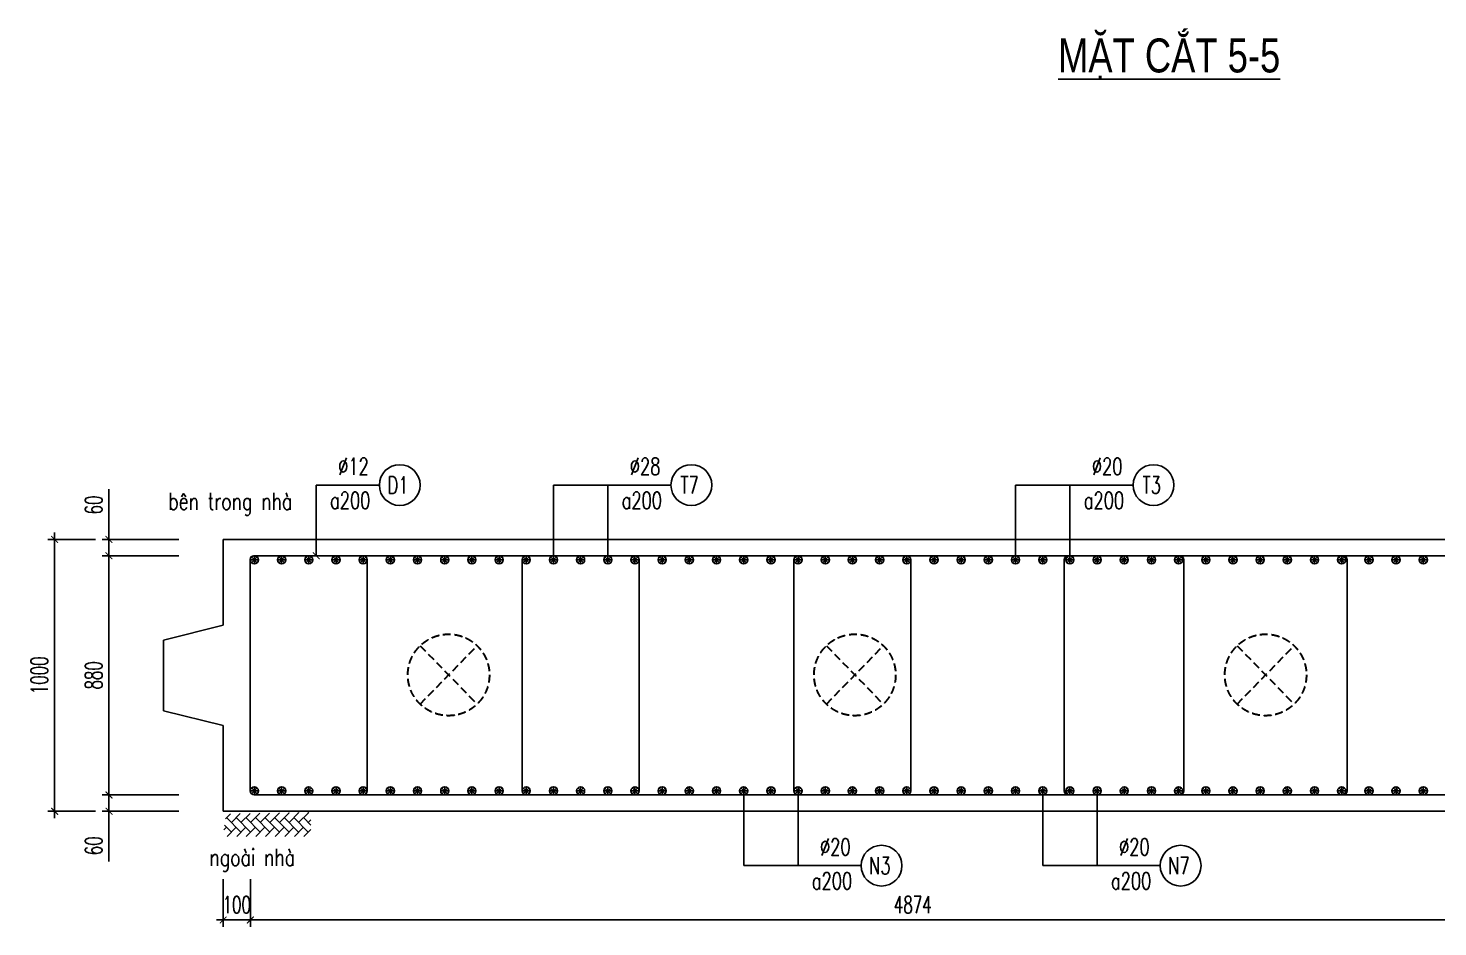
# Model space of a CAD drawing. Header units: millimetres. Extents: x -143483 to 1166745, y -1448440 to -1202244.
# Drawn here: x 1109439 to 1130182, y -1234223 to -1220999 of the extents above; entities that cross this region are included whole.
import ezdxf
from ezdxf.enums import TextEntityAlignment as Align

# ---------------------------------------------------------------- set-up
doc = ezdxf.new("R2010")
doc.units = ezdxf.units.MM
doc.header["$LTSCALE"] = 30
doc.header["$PDMODE"] = 3
doc.linetypes.add('DASHED', pattern=[19.05, 12.7, -6.35])
doc.layers.get('0').update_dxf_attribs({"lineweight": 9})
doc.layers.get('Defpoints').update_dxf_attribs({"lineweight": 9})
for name, color, linetype in [('ccu11-Cotthep', 9, 'Continuous'), ('ccu11-Dim', 8, 'Continuous'), ('ccu11-Hatch', 8, 'Continuous'), ('ccu11-Text', 31, 'Continuous'), ('ccu11-Thay', 7, 'Continuous'), ('ccu11-Thep', 4, 'Continuous'), ('ccu11-Thep doc', 4, 'Continuous'), ('ccu11-Thepdai', 6, 'Continuous'), ('Xref_ST_MBDV Cot vach 30.7.2022$0$Xref_ST_MBDV Cot vach 30.7.2022|Xref_ST_MBDV Cot vach 30.7.2022|Xref_ST_MBDV Cot vach 30.7.2022|Xref_ST_MBDV Cot vach 30.7.2022|ccu12-Thay', 7, 'Continuous')]:
    doc.layers.add(name, color=color, linetype=linetype)
doc.layers.add('ccu11-Khuat', color=9, linetype='DASHED', lineweight=30)
doc.layers.add('Vicom_thep doc', color=1, linetype='Continuous', lineweight=35)
doc.styles.add('ccu11-dim', font='vnsimli.shx', dxfattribs={"width": 0.65, "bigfont": 'bigfont.shx'})
doc.styles.add('ccu11-VnAvH-B', font='VHAVANB.TTF')
doc.styles.add('ccu11-vnsimli', font='vnsimli.shx', dxfattribs={"width": 0.8, "bigfont": 'vns.shx'})
doc.styles.add('ccu11-vnsimple', font='vnsimple.shx', dxfattribs={"bigfont": 'bigfont.shx'})
doc.styles.add('ccu11_simli', font='vnsimli.shx', dxfattribs={"width": 0.8})
doc.dimstyles.new('ccu11-100', dxfattribs={"dimscale": 100, "dimtxt": 2.5, "dimasz": 1, "dimexe": 1, "dimexo": 2, "dimgap": 1, "dimtad": 1, "dimdec": 0, "dimdsep": 46, "dimtxsty": 'ccu11-dim', "dimblk": 'ARCHTICK', "dimcen": -1, "dimdle": 1, "dimclrd": 256, "dimclre": 256, "dimclrt": 3, "dimadec": 0, "dimazin": 2, "dimtfac": 0.1, "dimtdec": 0, "dimtmove": 0, "dimatfit": 1, "dimldrblk": 'ARCHTICK', "dimfxl": 0, "dimtvp": 0.833333, "dimtolj": 1, "dimtzin": 12, "dimarcsym": 0})
doc.dimstyles.new('ccu11-100x4', dxfattribs={"dimscale": 100, "dimtxt": 2.5, "dimasz": 1, "dimexe": 1, "dimexo": 2, "dimgap": 1, "dimtad": 1, "dimdec": 0, "dimlfac": 0.25, "dimdsep": 46, "dimtxsty": 'ccu11-dim', "dimblk": 'ARCHTICK', "dimcen": -1, "dimdle": 1, "dimclrd": 256, "dimclre": 256, "dimclrt": 3, "dimadec": 0, "dimazin": 2, "dimtfac": 0.1, "dimtdec": 0, "dimtmove": 0, "dimatfit": 1, "dimldrblk": 'ARCHTICK', "dimfxl": 0, "dimtvp": 0.833333, "dimtolj": 1, "dimtzin": 12, "dimarcsym": 0})

# ---------------------------------------------------------------- blocks, each defined once
blk = doc.blocks.new('_ARCHTICK')
at = {"color": 0, "linetype": 'ByBlock', "const_width": 0.15}
blk.add_lwpolyline([(-0.5, -0.5), (0.5, 0.5)], dxfattribs=at)
blk = doc.blocks.new('*D3295')
at = {"layer": 'ccu11-Dim', "linetype": 'ByBlock', "lineweight": -2, "ltscale": 30, "transparency": 16777216}
for p, q in [((1110628, -1228523), (1110628, -1227784)), ((1111656, -1228523), (1110528, -1228523)), ((1110628, -1228763), (1110628, -1228523)), ((1111656, -1228763), (1110528, -1228763)), ((1110628, -1228763), (1110628, -1228863))]:
    blk.add_line(p, q, dxfattribs=at)
at = {"layer": 'Defpoints', "color": 0, "linetype": 'ByBlock', "ltscale": 30, "transparency": 16777216}
for p in [(1111856, -1228523), (1110628, -1228763), (1111856, -1228763)]:
    blk.add_point(p, dxfattribs=at)
at = {"layer": 'ccu11-Dim', "linetype": 'ByBlock', "lineweight": -2, "ltscale": 30, "transparency": 16777216, "xscale": 100, "yscale": 100, "zscale": 100}
for p, rotation in [((1110628, -1228523), 270), ((1110628, -1228763), 90)]:
    blk.add_blockref('_ARCHTICK', p, dxfattribs=dict(at, rotation=rotation))
at = {"layer": 'ccu11-Dim', "color": 3, "linetype": 'ByBlock', "ltscale": 30, "transparency": 16777216, "insert": (1110403, -1228015), "char_height": 250, "attachment_point": 5, "rotation": 90, "style": 'ccu11-dim'}
blk.add_mtext('\\A1;60', dxfattribs=at)
blk = doc.blocks.new('*D3296')
at = {"layer": 'ccu11-Dim', "linetype": 'ByBlock', "lineweight": -2, "ltscale": 30, "transparency": 16777216}
for p, q in [((1111656, -1228763), (1110528, -1228763)), ((1110628, -1228663), (1110628, -1232383)), ((1111656, -1232283), (1110528, -1232283))]:
    blk.add_line(p, q, dxfattribs=at)
at = {"layer": 'Defpoints', "color": 0, "linetype": 'ByBlock', "ltscale": 30, "transparency": 16777216}
for p in [(1111856, -1228763), (1110628, -1232283), (1111856, -1232283)]:
    blk.add_point(p, dxfattribs=at)
at = {"layer": 'ccu11-Dim', "linetype": 'ByBlock', "lineweight": -2, "ltscale": 30, "transparency": 16777216, "xscale": 100, "yscale": 100, "zscale": 100}
for p, rotation in [((1110628, -1228763), 90), ((1110628, -1232283), 270)]:
    blk.add_blockref('_ARCHTICK', p, dxfattribs=dict(at, rotation=rotation))
at = {"layer": 'ccu11-Dim', "color": 3, "linetype": 'ByBlock', "ltscale": 30, "transparency": 16777216, "insert": (1110403, -1230523), "char_height": 250, "attachment_point": 5, "rotation": 90, "style": 'ccu11-dim'}
blk.add_mtext('\\A1;880', dxfattribs=at)
blk = doc.blocks.new('*D3297')
at = {"layer": 'ccu11-Dim', "linetype": 'ByBlock', "lineweight": -2, "ltscale": 30, "transparency": 16777216}
for p, q in [((1111656, -1232283), (1110528, -1232283)), ((1110628, -1232283), (1110628, -1232183)), ((1110628, -1232283), (1110628, -1232523)), ((1111656, -1232523), (1110528, -1232523)), ((1110628, -1232523), (1110628, -1233263))]:
    blk.add_line(p, q, dxfattribs=at)
at = {"layer": 'Defpoints', "color": 0, "linetype": 'ByBlock', "ltscale": 30, "transparency": 16777216}
for p in [(1110628, -1232283), (1111856, -1232283), (1111856, -1232523)]:
    blk.add_point(p, dxfattribs=at)
at = {"layer": 'ccu11-Dim', "linetype": 'ByBlock', "lineweight": -2, "ltscale": 30, "transparency": 16777216, "xscale": 100, "yscale": 100, "zscale": 100}
for p, rotation in [((1110628, -1232283), 270), ((1110628, -1232523), 90)]:
    blk.add_blockref('_ARCHTICK', p, dxfattribs=dict(at, rotation=rotation))
at = {"layer": 'ccu11-Dim', "color": 3, "linetype": 'ByBlock', "ltscale": 30, "transparency": 16777216, "insert": (1110403, -1233031), "char_height": 250, "attachment_point": 5, "rotation": 90, "style": 'ccu11-dim'}
blk.add_mtext('\\A1;60', dxfattribs=at)
blk = doc.blocks.new('*D3298')
at = {"layer": 'ccu11-Dim', "linetype": 'ByBlock', "lineweight": -2, "ltscale": 30, "transparency": 16777216}
for p, q in [((1109828, -1228423), (1109828, -1232623)), ((1110428, -1228523), (1109728, -1228523)), ((1110428, -1232523), (1109728, -1232523))]:
    blk.add_line(p, q, dxfattribs=at)
at = {"layer": 'Defpoints', "color": 0, "linetype": 'ByBlock', "ltscale": 30, "transparency": 16777216}
for p in [(1110628, -1228523), (1109828, -1232523), (1110628, -1232523)]:
    blk.add_point(p, dxfattribs=at)
at = {"layer": 'ccu11-Dim', "linetype": 'ByBlock', "lineweight": -2, "ltscale": 30, "transparency": 16777216, "xscale": 100, "yscale": 100, "zscale": 100}
for p, rotation in [((1109828, -1228523), 90), ((1109828, -1232523), 270)]:
    blk.add_blockref('_ARCHTICK', p, dxfattribs=dict(at, rotation=rotation))
at = {"layer": 'ccu11-Dim', "color": 3, "linetype": 'ByBlock', "ltscale": 30, "transparency": 16777216, "insert": (1109603, -1230523), "char_height": 250, "attachment_point": 5, "rotation": 90, "style": 'ccu11-dim'}
blk.add_mtext('\\A1;1000', dxfattribs=at)
blk = doc.blocks.new('MCT')
at = {"ltscale": 0.005}
for p, q in [((-0.49, 0), (0.49, 0)), ((0.35, -0.35), (-0.35, 0.35)), ((-0.35, -0.35), (0.35, 0.35)), ((0, -0.49), (0, 0.49))]:
    blk.add_line(p, q, dxfattribs=at)
blk.add_circle((0, 0), 0.492, dxfattribs=at)
blk = doc.blocks.new('*U2256')
at = {"layer": 'ccu11-Thep doc', "xscale": -121.9200000001001, "yscale": 121.9200000001001, "zscale": 121.92, "rotation": 270}
blk.add_blockref('MCT', (0, 0), dxfattribs=at)
blk = doc.blocks.new('*U2257')
at = {"layer": 'ccu11-Thep doc', "color": 0, "linetype": 'ByBlock', "lineweight": -2, "transparency": 16777216}
for p in [(0, 0), (800, 0), (1600, 0), (2400, 0), (3200, 0), (4000, 0), (4800, 0), (5600, 0), (6400, 0), (7200, 0), (8000, 0), (8800, 0), (9600, 0), (10400, 0), (11200, 0), (12000, 0), (12800, 0), (13600, 0), (14400, 0), (15200, 0), (16000, 0), (16800, 0), (17600, 0)]:
    blk.add_blockref('*U2256', p, dxfattribs=at)
blk = doc.blocks.new('*U2260')
at = {"layer": 'ccu11-Thep doc', "xscale": -121.9200000001001, "yscale": 121.9200000001001, "zscale": 121.92, "rotation": 270}
blk.add_blockref('MCT', (0, 0), dxfattribs=at)
blk = doc.blocks.new('*U2250')
at = {"layer": 'ccu11-Thep doc', "color": 0, "linetype": 'ByBlock', "lineweight": -2, "transparency": 16777216}
for p in [(0, 0), (800, 0), (1600, 0), (2400, 0), (3200, 0), (4000, 0), (4800, 0), (5600, 0), (6400, 0), (7200, 0), (8000, 0), (8800, 0), (9600, 0), (10400, 0), (11200, 0), (12000, 0), (12800, 0), (13600, 0), (14400, 0), (15200, 0), (16000, 0), (16800, 0), (17600, 0), (18400, 0), (19200, 0)]:
    blk.add_blockref('*U2260', p, dxfattribs=at)
blk = doc.blocks.new('*D3303')
at = {"layer": 'ccu11-Dim', "linetype": 'ByBlock', "lineweight": -2, "ltscale": 30, "transparency": 16777216}
for p, q in [((1112708, -1233523), (1112708, -1234223)), ((1132203, -1233523), (1132203, -1234223)), ((1112608, -1234123), (1132303, -1234123))]:
    blk.add_line(p, q, dxfattribs=at)
at = {"layer": 'Defpoints', "color": 0, "linetype": 'ByBlock', "ltscale": 30, "transparency": 16777216}
for p in [(1112708, -1233323), (1132203, -1233323), (1132203, -1234123)]:
    blk.add_point(p, dxfattribs=at)
at = {"layer": 'ccu11-Dim', "linetype": 'ByBlock', "lineweight": -2, "ltscale": 30, "transparency": 16777216, "xscale": 100, "yscale": 100, "zscale": 100, "rotation": 180}
blk.add_blockref('_ARCHTICK', (1112708, -1234123), dxfattribs=at)
at = {"layer": 'ccu11-Dim', "linetype": 'ByBlock', "lineweight": -2, "ltscale": 30, "transparency": 16777216, "xscale": 100, "yscale": 100, "zscale": 100}
blk.add_blockref('_ARCHTICK', (1132203, -1234123), dxfattribs=at)
at = {"layer": 'ccu11-Dim', "color": 3, "linetype": 'ByBlock', "ltscale": 30, "transparency": 16777216, "insert": (1122456, -1233898), "char_height": 250, "attachment_point": 5, "style": 'ccu11-dim'}
blk.add_mtext('\\A1;4874', dxfattribs=at)
blk = doc.blocks.new('*D3304')
at = {"layer": 'ccu11-Dim', "linetype": 'ByBlock', "lineweight": -2, "ltscale": 30, "transparency": 16777216}
for p, q in [((1112308, -1233523), (1112308, -1234223)), ((1112708, -1233523), (1112708, -1234223)), ((1112308, -1234123), (1112208, -1234123)), ((1112708, -1234123), (1112308, -1234123)), ((1112708, -1234123), (1112808, -1234123))]:
    blk.add_line(p, q, dxfattribs=at)
at = {"layer": 'Defpoints', "color": 0, "linetype": 'ByBlock', "ltscale": 30, "transparency": 16777216}
for p in [(1112308, -1233323), (1112708, -1233323), (1112308, -1234123)]:
    blk.add_point(p, dxfattribs=at)
at = {"layer": 'ccu11-Dim', "linetype": 'ByBlock', "lineweight": -2, "ltscale": 30, "transparency": 16777216, "xscale": 100, "yscale": 100, "zscale": 100}
blk.add_blockref('_ARCHTICK', (1112308, -1234123), dxfattribs=at)
at = {"layer": 'ccu11-Dim', "linetype": 'ByBlock', "lineweight": -2, "ltscale": 30, "transparency": 16777216, "xscale": 100, "yscale": 100, "zscale": 100, "rotation": 180}
blk.add_blockref('_ARCHTICK', (1112708, -1234123), dxfattribs=at)
at = {"layer": 'ccu11-Dim', "color": 3, "linetype": 'ByBlock', "ltscale": 30, "transparency": 16777216, "insert": (1112508, -1233898), "char_height": 250, "attachment_point": 5, "style": 'ccu11-dim'}
blk.add_mtext('\\A1;100', dxfattribs=at)
blk = doc.blocks.new('SHD')
at = {"layer": 'ccu11-Cotthep'}
blk.add_circle((300, 0), 300, dxfattribs=at)
at = {"layer": 'ccu11-Cotthep', "color": 31, "style": 'ccu11_simli', "width": 0.8}
blk.add_attdef('DK', text='', height=250, dxfattribs=at).set_placement((-101, 65), align=Align.BOTTOM_RIGHT)
blk.add_attdef('KH', text='', height=250, dxfattribs=at).set_placement((300, 0), align=Align.MIDDLE)
blk.add_attdef('KC', text='', height=250, dxfattribs=at).set_placement((-101, -142), align=Align.TOP_RIGHT)
blk = doc.blocks.new('ccu11_block_thep')
at = {"layer": 'ccu11-Thep', "color": 3}
for p, q in [((-0.4, 0), (0.4, 0)), ((-0.28, 0.28), (0.28, -0.28)), ((0.28, 0.28), (-0.28, -0.28)), ((0, 0.4), (0, -0.4))]:
    blk.add_line(p, q, dxfattribs=at)
at = {"layer": 'ccu11-Thep', "color": 1, "const_width": 0.0667}
blk.add_lwpolyline([(-0.4, 0, 1), (0.4, 0, 1), (-0.4, 0, 1)], format="xyb", dxfattribs=at)
at = {"layer": 'ccu11-Thep', "color": 1}
blk.add_circle((0, 0), 0.4, dxfattribs=at)
blk = doc.blocks.new('*U2249')
at = {"layer": 'Vicom_thep doc', "xscale": -150, "yscale": 150, "zscale": 150, "rotation": 180}
blk.add_blockref('ccu11_block_thep', (0, 0), dxfattribs=at)
blk = doc.blocks.new('*U2253')
at = {"layer": 'ccu11-Thep doc', "color": 0, "linetype": 'ByBlock', "lineweight": -2, "transparency": 16777216}
for p in [(0, 0), (800, 0), (1600, 0), (2400, 0), (3200, 0), (4000, 0), (4800, 0), (5600, 0), (6400, 0), (7200, 0), (8000, 0), (8800, 0), (9600, 0), (10400, 0), (11200, 0), (12000, 0), (12800, 0), (13600, 0), (14400, 0), (15200, 0), (16000, 0), (16800, 0)]:
    blk.add_blockref('*U2249', p, dxfattribs=at)
blk = doc.blocks.new('*U2261')
at = {"layer": 'Vicom_thep doc', "xscale": -150, "yscale": 150, "zscale": 150, "rotation": 180}
blk.add_blockref('ccu11_block_thep', (0, 0), dxfattribs=at)
blk = doc.blocks.new('*U2262')
at = {"layer": 'ccu11-Thep doc', "color": 0, "linetype": 'ByBlock', "lineweight": -2, "transparency": 16777216}
for p in [(0, 0), (800, 0), (1600, 0), (2400, 0), (3200, 0), (4000, 0), (4800, 0), (5600, 0), (6400, 0), (7200, 0), (8000, 0), (8800, 0), (9600, 0), (10400, 0), (11200, 0), (12000, 0), (12800, 0), (13600, 0), (14400, 0), (15200, 0), (16000, 0), (16800, 0), (17600, 0), (18400, 0)]:
    blk.add_blockref('*U2261', p, dxfattribs=at)

msp = doc.modelspace()

# ---------------------------------------------------------------- hatches: boundary and pattern name
at = {"layer": 'ccu11-Hatch', "ltscale": 10}
h = msp.add_hatch(dxfattribs=at)
h.set_pattern_fill('AR-HBONE', color=256, scale=25, angle=270, style=0)
h.set_pattern_definition([(45, (-2140686.93, 543564.17), (141.4213562, 4e-14), [300, -100]), (315, (-2140616.22, 543634.88), (141.4213562, 4e-14), [300, -100])])
h.paths.add_polyline_path([(1113600.06, -1232539.3), (1113600.06, -1232892.03), (1112307.7, -1232892.03), (1112350.56, -1232560.72)])

# ---------------------------------------------------------------- linework, layer by layer
at = {"layer": 'ccu11-Khuat', "ltscale": 0.3}
for p, q in [((1115206.8, -1230087.38), (1116045.03, -1230946.09)), ((1115206.8, -1230946.09), (1116045.03, -1230087.38)), ((1121184.7, -1230087.38), (1122022.94, -1230946.09)), ((1121184.7, -1230946.09), (1122022.94, -1230087.38)), ((1127229.53, -1230087.38), (1128067.76, -1230946.09)), ((1127229.53, -1230946.09), (1128067.76, -1230087.38))]:
    msp.add_line(p, q, dxfattribs=at)
for centre in [(1115625.91, -1230516.73), (1121603.82, -1230516.73), (1127648.64, -1230516.73)]:
    msp.add_circle(centre, 600, dxfattribs=at)
at = {"layer": 'ccu11-Thay'}
for p, q in [((1112307.7, -1228523.1), (1112307.7, -1229783.1)), ((1112307.7, -1229783.1), (1111427.94, -1230003.1)), ((1111427.94, -1230003.1), (1111427.94, -1231043.1)), ((1111427.94, -1231043.1), (1112307.7, -1231263.1)), ((1112307.7, -1231263.1), (1112307.7, -1232523.1))]:
    msp.add_line(p, q, dxfattribs=at)
at = {"layer": 'ccu11-Thepdai'}
for points in [[(1113187.7, -1228763.1), (1112767.7, -1228763.1, 0.41421356), (1112707.7, -1228823.1), (1112707.7, -1232223.1, 0.41421356), (1112767.7, -1232283.1), (1113187.7, -1232283.1)], [(1132005.7, -1232283.1), (1112767.7, -1232283.1, -0.41421356), (1112707.7, -1232223.1), (1112707.7, -1228813.1, -0.41421356), (1112757.7, -1228763.1), (1130385.7, -1228763.1, -0.41421356), (1130435.7, -1228813.1), (1132055.7, -1232233.1, -0.41421356), (1132005.7, -1232283.1)], [(1113947.7, -1228763.1), (1114367.7, -1228763.1, -0.41421356), (1114427.7, -1228823.1), (1114427.7, -1232223.1, -0.41421356), (1114367.7, -1232283.1), (1113947.7, -1232283.1)], [(1117187.7, -1228763.1), (1116767.7, -1228763.1, 0.41421356), (1116707.7, -1228823.1), (1116707.7, -1232223.1, 0.41421356), (1116767.7, -1232283.1), (1117187.7, -1232283.1)], [(1117947.7, -1228763.1), (1118367.7, -1228763.1, -0.41421356), (1118427.7, -1228823.1), (1118427.7, -1232223.1, -0.41421356), (1118367.7, -1232283.1), (1117947.7, -1232283.1)], [(1121187.7, -1228763.1), (1120767.7, -1228763.1, 0.41421356), (1120707.7, -1228823.1), (1120707.7, -1232223.1, 0.41421356), (1120767.7, -1232283.1), (1121187.7, -1232283.1)], [(1121947.7, -1228763.1), (1122367.7, -1228763.1, -0.41421356), (1122427.7, -1228823.1), (1122427.7, -1232223.1, -0.41421356), (1122367.7, -1232283.1), (1121947.7, -1232283.1)], [(1125164.45, -1228763.1), (1124744.45, -1228763.1, 0.41421356), (1124684.45, -1228823.1), (1124684.45, -1232223.1, 0.41421356), (1124744.45, -1232283.1), (1125164.45, -1232283.1)], [(1125963.96, -1228763.1), (1126383.96, -1228763.1, -0.41421356), (1126443.96, -1228823.1), (1126443.96, -1232223.1, -0.41421356), (1126383.96, -1232283.1), (1125963.96, -1232283.1)], [(1128367.68, -1228763.1), (1128787.68, -1228763.1, -0.41421356), (1128847.68, -1228823.1), (1128847.68, -1232223.1, -0.41421356), (1128787.68, -1232283.1), (1128367.68, -1232283.1)]]:
    msp.add_lwpolyline(points, format="xyb", dxfattribs=at)
at = {"layer": 'Xref_ST_MBDV Cot vach 30.7.2022$0$Xref_ST_MBDV Cot vach 30.7.2022|Xref_ST_MBDV Cot vach 30.7.2022|Xref_ST_MBDV Cot vach 30.7.2022|Xref_ST_MBDV Cot vach 30.7.2022|ccu12-Thay', "ltscale": 10}
for p, q in [((1130330.73, -1228523.1), (1112307.7, -1228523.1)), ((1112307.7, -1232523.1), (1132203.49, -1232523.1))]:
    msp.add_line(p, q, dxfattribs=at)

# ---------------------------------------------------------------- block references
at = {"layer": 'ccu11-Cotthep'}
ref = msp.add_blockref('SHD', (1114606.38, -1227722.74), dxfattribs=at)
ref.add_attrib('KH', 'D1', dxfattribs={"color": 31, "height": 250, "style": 'ccu11-vnsimple', "width": 0.7}).set_placement((1114881.38, -1227722.74), align=Align.MIDDLE_CENTER)
ref.add_attrib('KC', 'a200', dxfattribs={"color": 31, "height": 250, "style": 'ccu11-vnsimple', "width": 0.7}).set_placement((1114177.8, -1227822.74), align=Align.TOP_CENTER)
ref.add_attrib('DK', '`12', dxfattribs={"color": 31, "height": 250, "style": 'ccu11-vnsimple', "width": 0.7}).set_placement((1114225.6, -1227647.74), align=Align.BOTTOM_CENTER)
ref = msp.add_blockref('SHD', (1118897.87, -1227722.74), dxfattribs=at)
ref.add_attrib('KH', 'T7', dxfattribs={"color": 31, "height": 250, "style": 'ccu11-vnsimple', "width": 0.7}).set_placement((1119172.87, -1227722.74), align=Align.MIDDLE_CENTER)
ref.add_attrib('KC', 'a200', dxfattribs={"color": 31, "height": 250, "style": 'ccu11-vnsimple', "width": 0.7}).set_placement((1118469.29, -1227822.74), align=Align.TOP_CENTER)
ref.add_attrib('DK', '`28', dxfattribs={"color": 31, "height": 250, "style": 'ccu11-vnsimple', "width": 0.7}).set_placement((1118517.09, -1227647.74), align=Align.BOTTOM_CENTER)
ref = msp.add_blockref('SHD', (1125697.87, -1227722.74), dxfattribs=at)
ref.add_attrib('KH', 'T3', dxfattribs={"color": 31, "height": 250, "style": 'ccu11-vnsimple', "width": 0.7}).set_placement((1125972.87, -1227722.74), align=Align.MIDDLE_CENTER)
ref.add_attrib('KC', 'a200', dxfattribs={"color": 31, "height": 250, "style": 'ccu11-vnsimple', "width": 0.7}).set_placement((1125269.29, -1227822.74), align=Align.TOP_CENTER)
ref.add_attrib('DK', '`20', dxfattribs={"color": 31, "height": 250, "style": 'ccu11-vnsimple', "width": 0.7}).set_placement((1125317.09, -1227647.74), align=Align.BOTTOM_CENTER)
ref = msp.add_blockref('SHD', (1121696.7, -1233323.45), dxfattribs=at)
ref.add_attrib('KH', 'N3', dxfattribs={"color": 31, "height": 250, "style": 'ccu11-vnsimple', "width": 0.7}).set_placement((1121971.7, -1233323.45), align=Align.MIDDLE_CENTER)
ref.add_attrib('KC', 'a200', dxfattribs={"color": 31, "height": 250, "style": 'ccu11-vnsimple', "width": 0.7}).set_placement((1121268.12, -1233423.45), align=Align.TOP_CENTER)
ref.add_attrib('DK', '`20', dxfattribs={"color": 31, "height": 250, "style": 'ccu11-vnsimple', "width": 0.7}).set_placement((1121315.92, -1233248.45), align=Align.BOTTOM_CENTER)
ref = msp.add_blockref('SHD', (1126097.87, -1233323.45), dxfattribs=at)
ref.add_attrib('KH', 'N7', dxfattribs={"color": 31, "height": 250, "style": 'ccu11-vnsimple', "width": 0.7}).set_placement((1126372.87, -1233323.45), align=Align.MIDDLE_CENTER)
ref.add_attrib('KC', 'a200', dxfattribs={"color": 31, "height": 250, "style": 'ccu11-vnsimple', "width": 0.7}).set_placement((1125669.29, -1233423.45), align=Align.TOP_CENTER)
ref.add_attrib('DK', '`20', dxfattribs={"color": 31, "height": 250, "style": 'ccu11-vnsimple', "width": 0.7}).set_placement((1125717.09, -1233248.45), align=Align.BOTTOM_CENTER)
at = {"layer": 'ccu11-Thep doc'}
for name, p in [('*U2257', (1112767.7, -1228823.1)), ('*U2253', (1113168.87, -1228823.1))]:
    msp.add_blockref(name, p, dxfattribs=at)
at = {"layer": 'ccu11-Thep doc', "xscale": -1, "rotation": 180}
for name, p in [('*U2262', (1113168.87, -1232223.1)), ('*U2250', (1112767.7, -1232223.1))]:
    msp.add_blockref(name, p, dxfattribs=at)

# ---------------------------------------------------------------- texts
at = {"layer": 'ccu11-Text', "color": 5, "style": 'ccu11-VnAvH-B', "width": 0.8}
msp.add_text('%%UmÆt c¾t 5-5', height=500, dxfattribs=at).set_placement((1126228.78, -1221650.19), align=Align.CENTER)
at = {"layer": 'ccu11-Text', "linetype": 'Continuous', "style": 'ccu11-vnsimli', "width": 0.75}
for s, p in [('bªn trong nhµ', (1112413.06, -1228086.32)), ('ngoµi nhµ', (1112736.87, -1233326.42))]:
    msp.add_text(s, height=250, dxfattribs=at).set_placement(p, align=Align.CENTER)

# ---------------------------------------------------------------- dimensions: what is measured, and where the dimension line sits
at = {"layer": 'ccu11-Dim', "linetype": 'ByBlock', "ltscale": 30}
for base, p1, p2, angle, picture, middle in [((1110627.94, -1228763.1), (1111856.33, -1228523.1), (1111856.33, -1228763.1), 90, '*D3295', (1110627.94, -1228015.11)), ((1110627.94, -1232283.1), (1111856.33, -1232523.1), (1111856.33, -1232283.1), 270, '*D3297', (1110627.94, -1233031.08))]:
    dim = msp.add_linear_dim(base=base, p1=p1, p2=p2, angle=angle, dimstyle='ccu11-100x4', dxfattribs=at)
    dim.commit()
    dim.dimension.update_dxf_attribs({"geometry": picture, "text_midpoint": middle, "dimtype": 160})
dim = msp.add_linear_dim(base=(1109827.94, -1232523.1), p1=(1110627.94, -1228523.1), p2=(1110627.94, -1232523.1), angle=90, dimstyle='ccu11-100x4', dxfattribs=at)
dim.commit()
dim.dimension.update_dxf_attribs({"geometry": '*D3298', "text_midpoint": (1109602.94, -1230523.1)})
dim = msp.add_linear_dim(base=(1110627.94, -1232283.1), p1=(1111856.33, -1228763.1), p2=(1111856.33, -1232283.1), angle=90, dimstyle='ccu11-100x4', override={"dimtmove": 1}, dxfattribs=at)
dim.commit()
dim.dimension.update_dxf_attribs({"geometry": '*D3296', "text_midpoint": (1110402.94, -1230523.1)})
dim = msp.add_linear_dim(base=(1112307.7, -1234123.45), p1=(1112707.7, -1233323.46), p2=(1112307.7, -1233323.46), dimstyle='ccu11-100x4', override={"dimtix": 1}, dxfattribs=at)
dim.commit()
dim.dimension.update_dxf_attribs({"geometry": '*D3304', "text_midpoint": (1112507.7, -1233898.45)})
dim = msp.add_linear_dim(base=(1132203.49, -1234123.45), p1=(1112707.7, -1233323.46), p2=(1132203.49, -1233323.46), dimstyle='ccu11-100x4', dxfattribs=at)
dim.commit()
dim.dimension.update_dxf_attribs({"geometry": '*D3303', "text_midpoint": (1122455.59, -1233898.45)})

# ---------------------------------------------------------------- leaders
at = {"layer": 'ccu11-Cotthep', "linetype": 'ByBlock', "ltscale": 30}
msp.add_leader([(1113677.38, -1228763.1), (1113677.38, -1227722.74), (1114606.38, -1227722.74)], dimstyle='ccu11-100x4', dxfattribs=at)
at = {"layer": 'ccu11-Cotthep'}
for points in [[(1117168.87, -1228823.1), (1117168.87, -1227722.74), (1118897.87, -1227722.74)], [(1117968.87, -1228823.1), (1117968.87, -1227722.74), (1118897.87, -1227722.74)], [(1123968.87, -1228823.1), (1123968.87, -1227722.74), (1125697.87, -1227722.74)], [(1124768.87, -1228823.1), (1124768.87, -1227722.74), (1125697.87, -1227722.74)], [(1119967.7, -1232223.1), (1119967.7, -1233323.45), (1121696.7, -1233323.45)], [(1120767.7, -1232223.1), (1120767.7, -1233323.45), (1121696.7, -1233323.45)], [(1124368.87, -1232223.1), (1124368.87, -1233323.45), (1126097.87, -1233323.45)], [(1125168.87, -1232223.1), (1125168.87, -1233323.45), (1126097.87, -1233323.45)]]:
    msp.add_leader(points, dimstyle='ccu11-100', override={"dimasz": 1.5, "dimgap": 1, "dimtad": 0, "dimldrblk": 'None', "dimfxl": 3, "dimfxlon": 1, "dimtfill": 1, "dimarcsym": 1}, dxfattribs=at)

doc.saveas('drawing.dxf')
